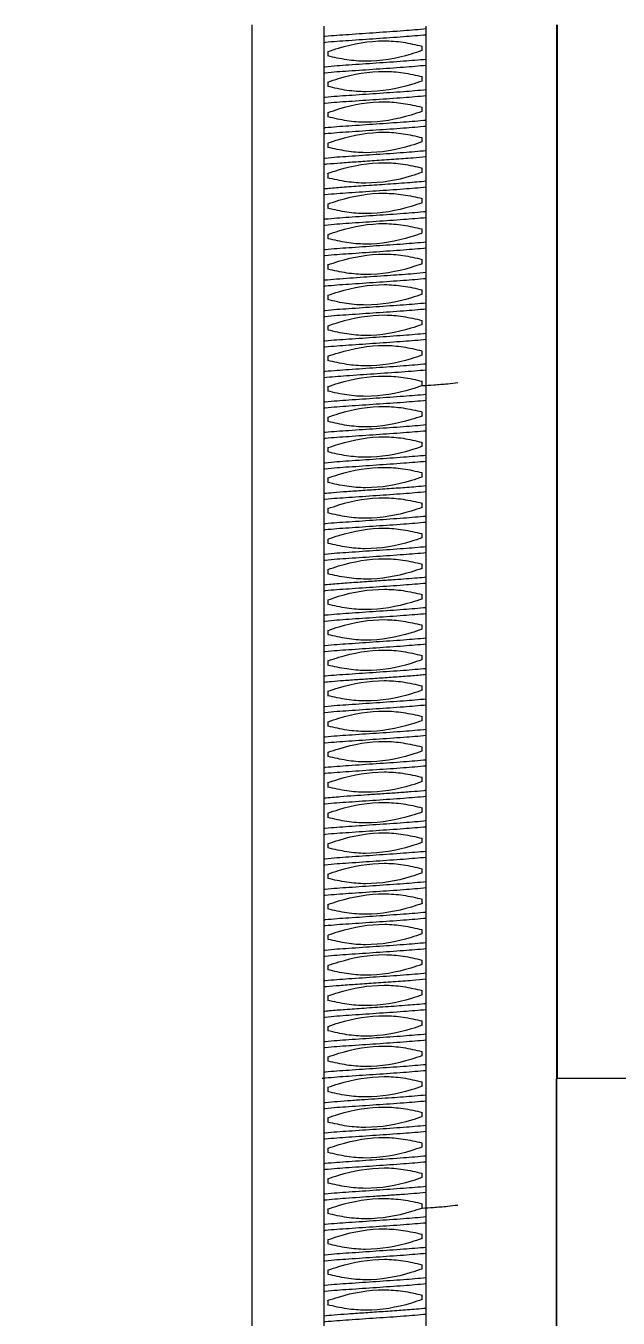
# Model space of a CAD drawing. Header units: millimetres. Extents: x 2 to 1187, y 2 to 839.
# Drawn here: x 563.92 to 573.65, y 242.75 to 263.96 of the extents above; entities that cross this region are included whole.
import ezdxf

# ---------------------------------------------------------------- set-up
doc = ezdxf.new("R2010")
doc.units = ezdxf.units.MM

msp = doc.modelspace()

# ---------------------------------------------------------------- hatches: boundary and pattern name
h = msp.add_hatch()
h.set_pattern_fill('ANSI31', color=256, scale=0.3)
h.paths.add_polyline_path([(600.3858, 723.2245), (600.3858, 724.6149), (599.1608, 724.6149, 0.4142136), (598.8858, 724.3399), (598.8858, 719.8899, 0.4142136), (599.1608, 719.6149), (600.3858, 719.6149), (600.3858, 721.0053, -0.4449663)])
h.paths.add_polyline_path([(648.8858, 724.3399, 0.4142136), (648.6108, 724.6149), (647.8858, 724.6149), (647.3858, 724.6149), (647.3858, 723.2245, -0.4449663), (647.3858, 721.0053), (647.3858, 719.6149), (648.6108, 719.6149, 0.4142136), (648.8858, 719.8899)])
h.paths.add_polyline_path([(648.8858, 681.5899, 0.4142136), (648.6108, 681.8649), (647.3858, 681.8649), (647.3858, 680.4745, -0.4449663), (647.3858, 678.2553), (647.3858, 676.8649), (648.6108, 676.8649, 0.4142136), (648.8858, 677.1399)])
h.paths.add_polyline_path([(600.3858, 678.2553, -0.4449663), (600.3858, 680.4745), (600.3858, 681.8649), (599.1608, 681.8649, 0.4142136), (598.8858, 681.5899), (598.8858, 677.1399, 0.4142136), (599.1608, 676.8649), (600.1358, 676.8649), (600.3858, 676.8649)])
h.paths.add_polyline_path([(204.0979, 197.9237, 0.4142136), (203.8229, 198.1987), (203.0979, 198.1987), (202.5979, 198.1987), (202.5979, 196.8084, -0.2124421), (203.0916, 195.6987, -0.2124421), (202.5979, 194.5891), (202.5979, 193.1987), (203.8229, 193.1987, 0.4142136), (204.0979, 193.4737)])
h.paths.add_polyline_path([(155.5979, 198.1987), (154.3729, 198.1987, 0.4142136), (154.0979, 197.9237), (154.0979, 193.4737, 0.4142136), (154.3729, 193.1987), (155.5979, 193.1987), (155.5979, 194.5891, -0.2124421), (155.1041, 195.6987, -0.2124421), (155.5979, 196.8084)])
h.paths.add_polyline_path([(155.5979, 154.0584), (155.5979, 155.4487), (154.3729, 155.4487, 0.4142136), (154.0979, 155.1737), (154.0979, 150.7237, 0.4142136), (154.3729, 150.4487), (155.3479, 150.4487), (155.5979, 150.4487), (155.5979, 151.8391, -0.4449663)])
h.paths.add_polyline_path([(204.0979, 155.1737, 0.4142136), (203.8229, 155.4487), (202.5979, 155.4487), (202.5979, 154.0584, -0.2124421), (203.0916, 152.9487, -0.2124421), (202.5979, 151.8391), (202.5979, 150.4487), (203.8229, 150.4487, 0.4142136), (204.0979, 150.7237)])
h = msp.add_hatch()
h.set_pattern_fill('ANSI31', color=256, scale=0.3, angle=90)
h.paths.add_polyline_path([(159.0979, 197.9237, 0.4142136), (158.8229, 198.1987), (157.5979, 198.1987), (157.5979, 196.8084, -0.2124421), (158.0916, 195.6987, -0.2124421), (157.5979, 194.5891), (157.5979, 193.1987), (158.8229, 193.1987, 0.4142136), (159.0979, 193.4737)])
h.paths.add_polyline_path([(200.5979, 196.8084), (200.5979, 198.1987), (199.3729, 198.1987, 0.4142136), (199.0979, 197.9237), (199.0979, 193.4737, 0.4142136), (199.3729, 193.1987), (200.3479, 193.1987), (200.5979, 193.1987), (200.5979, 194.5891, -0.4449663)])
h.paths.add_polyline_path([(157.5979, 154.0584), (157.5979, 155.4487), (158.8229, 155.4487), (159.0979, 155.4487), (159.0979, 150.4487), (158.8229, 150.4487), (157.5979, 150.4487), (157.5979, 151.8391, 0.4449663)])
h.paths.add_polyline_path([(200.5979, 154.0584), (200.5979, 155.4487), (199.3729, 155.4487, 0.4142136), (199.0979, 155.1737), (199.0979, 150.7237, 0.4142136), (199.3729, 150.4487), (200.5979, 150.4487), (200.5979, 151.8391, -0.4449663)])
h.paths.add_polyline_path([(603.8858, 724.3399, 0.4142136), (603.6108, 724.6149), (602.3858, 724.6149), (602.3858, 723.2245, -0.4449663), (602.3858, 721.0053), (602.3858, 719.6149), (603.6108, 719.6149, 0.4142136), (603.8858, 719.8899)])
h.paths.add_polyline_path([(645.3858, 724.6149), (644.1608, 724.6149, 0.4142136), (643.8858, 724.3399), (643.8858, 719.8899, 0.4142136), (644.1608, 719.6149), (645.1358, 719.6149), (645.3858, 719.6149), (645.3858, 721.0053, -0.4449663), (645.3858, 723.2245)])
h.paths.add_polyline_path([(645.3858, 680.4745), (645.3858, 681.8649), (644.1608, 681.8649, 0.4142136), (643.8858, 681.5899), (643.8858, 677.1399, 0.4142136), (644.1608, 676.8649), (645.3858, 676.8649), (645.3858, 678.2553, -0.4449663)])
h.paths.add_polyline_path([(603.8858, 681.5899, 0.4142136), (603.6108, 681.8649), (602.6358, 681.8649), (602.3858, 681.8649), (602.3858, 680.4745, -0.4449663), (602.3858, 678.2553), (602.3858, 676.8649), (603.6108, 676.8649, 0.4142136), (603.8858, 677.1399)])

# ---------------------------------------------------------------- linework, layer by layer
at = {"color": 7, "linetype": 'Continuous', "lineweight": 25}
for p, q in [((567.6348, 263.9833), (567.6348, 236.9833)), ((568.8158, 263.9583), (568.8158, 236.9833)), ((570.498, 236.9833), (570.498, 263.9583)), ((572.6376, 263.9833), (572.6376, 236.9833)), ((572.6569, 246.6833), (572.6569, 263.9833)), ((568.8827, 263.5408), (568.8827, 263.4695)), ((570.431, 263.5583), (570.431, 263.6296)), ((568.8827, 263.041), (568.8827, 262.9688)), ((570.431, 263.0577), (570.431, 263.1297)), ((570.431, 262.5583), (570.431, 262.6297)), ((568.8827, 262.5409), (568.8827, 262.4696)), ((568.8827, 262.0409), (568.8827, 261.9696)), ((570.431, 262.0583), (570.431, 262.1296)), ((570.431, 261.5584), (570.431, 261.6296)), ((568.8827, 261.5409), (568.8827, 261.4697)), ((570.431, 261.0582), (570.431, 261.1298)), ((568.8827, 261.0411), (568.8827, 260.9695)), ((568.8827, 260.5409), (568.8827, 260.4696)), ((570.431, 260.5583), (570.431, 260.6296)), ((570.431, 260.0584), (570.431, 260.1294)), ((568.8827, 260.0407), (568.8827, 259.9697)), ((568.8827, 259.5411), (568.8827, 259.469)), ((570.431, 259.5579), (570.431, 259.6297)), ((568.8827, 259.0409), (568.8827, 258.9696)), ((570.431, 259.0583), (570.431, 259.1297)), ((570.431, 258.5583), (570.431, 258.6296)), ((568.8827, 258.5409), (568.8827, 258.4695)), ((568.8827, 258.041), (568.8827, 257.9697)), ((570.431, 258.0583), (570.431, 258.1296)), ((568.8827, 257.5409), (568.8827, 257.4696)), ((570.431, 257.5583), (570.431, 257.6296)), ((570.431, 257.0583), (570.431, 257.1296)), ((568.8827, 257.0409), (568.8827, 256.9696)), ((568.8827, 256.5408), (568.8827, 256.4697)), ((570.431, 256.5584), (570.431, 256.6295)), ((568.8827, 256.0411), (568.8827, 255.9694)), ((570.431, 256.0582), (570.431, 256.1298)), ((570.431, 255.5583), (570.431, 255.6296)), ((568.8827, 255.5409), (568.8827, 255.4696)), ((568.8827, 255.0407), (568.8827, 254.9697)), ((570.431, 255.0583), (570.431, 255.1295)), ((570.431, 254.5578), (570.431, 254.6297)), ((568.8827, 254.5411), (568.8827, 254.4689)), ((570.431, 254.0583), (570.431, 254.1297)), ((568.8827, 254.0409), (568.8827, 253.9696)), ((568.8827, 253.5409), (568.8827, 253.4696)), ((570.431, 253.5583), (570.431, 253.6296)), ((570.431, 253.0583), (570.431, 253.1296)), ((568.8827, 253.0409), (568.8827, 252.9696)), ((568.8827, 252.5411), (568.8827, 252.4696)), ((570.431, 252.5583), (570.431, 252.6298)), ((568.8827, 252.0409), (568.8827, 251.9696)), ((570.431, 252.0583), (570.431, 252.1296)), ((570.431, 251.5584), (570.431, 251.6295)), ((568.8827, 251.5407), (568.8827, 251.4697)), ((568.8827, 251.0411), (568.8827, 250.9693)), ((570.431, 251.0581), (570.431, 251.1298)), ((568.8827, 250.5409), (568.8827, 250.4696)), ((570.431, 250.5584), (570.431, 250.6297)), ((570.431, 250.0583), (570.431, 250.1296)), ((568.8827, 250.0408), (568.8827, 249.9695)), ((568.8827, 249.541), (568.8827, 249.4688)), ((570.431, 249.5577), (570.431, 249.6297)), ((568.8827, 249.0409), (568.8827, 248.9696)), ((570.431, 249.0583), (570.431, 249.1297)), ((570.431, 248.5583), (570.431, 248.6296)), ((568.8827, 248.5409), (568.8827, 248.4696)), ((568.8827, 248.0409), (568.8827, 247.9697)), ((570.431, 248.0584), (570.431, 248.1296)), ((570.431, 247.5582), (570.431, 247.6298)), ((568.8827, 247.5411), (568.8827, 247.4695)), ((570.431, 247.0583), (570.431, 247.1296)), ((568.8827, 247.0409), (568.8827, 246.9696)), ((568.8827, 246.5407), (568.8827, 246.4697)), ((570.431, 246.5584), (570.431, 246.6294)), ((572.6376, 233.9833), (572.6376, 246.6833)), ((576.772, 246.6833), (572.6376, 246.6833)), ((570.431, 246.0579), (570.431, 246.1297)), ((568.8827, 246.0411), (568.8827, 245.969)), ((568.8827, 245.5409), (568.8827, 245.4696)), ((570.431, 245.5583), (570.431, 245.6297)), ((568.8827, 245.0409), (568.8827, 244.9696)), ((570.431, 245.0583), (570.431, 245.1296)), ((570.431, 244.5583), (570.431, 244.6296)), ((568.8827, 244.541), (568.8827, 244.4697)), ((568.8827, 244.0409), (568.8827, 243.9696)), ((570.431, 244.0583), (570.431, 244.1296)), ((568.8827, 243.5409), (568.8827, 243.4696)), ((570.431, 243.5583), (570.431, 243.6296)), ((570.431, 243.0584), (570.431, 243.1295)), ((568.8827, 243.0408), (568.8827, 242.9697))]:
    msp.add_line(p, q, dxfattribs=at)
for points, knots in [([(570.498, 263.9124), (570.3743, 263.9018), (570.1011, 263.8782), (569.6766, 263.851), (569.2475, 263.8197), (568.9596, 263.8025), (568.8235, 263.7861), (568.8158, 263.7851)], [0, 0, 0, 0, 0.22085, 0.4876084, 0.7562433, 0.9860881, 1, 1, 1, 1]), ([(570.498, 263.8136), (570.3747, 263.803), (570.102, 263.7795), (569.6779, 263.7523), (569.2487, 263.721), (568.9603, 263.7037), (568.8238, 263.6873), (568.8158, 263.6863)], [0, 0, 0, 0, 0.2200352, 0.4867755, 0.7555163, 0.9855546, 1, 1, 1, 1]), ([(568.8806, 263.5408), (568.9401, 263.5607), (569.2393, 263.6605), (569.659, 263.7365), (570.1222, 263.7025), (570.3263, 263.6542), (570.4299, 263.6296)], [0, 0, 0, 0, 0.1193934, 0.6010076, 0.797457, 1, 1, 1, 1]), ([(570.4293, 263.5583), (570.3701, 263.5379), (570.0714, 263.4351), (569.6503, 263.363), (569.1883, 263.4002), (568.9847, 263.4462), (568.8813, 263.4696)], [0, 0, 0, 0, 0.1195305, 0.6024872, 0.798142, 1, 1, 1, 1]), ([(570.498, 263.4123), (570.3747, 263.4017), (570.1019, 263.3782), (569.6778, 263.351), (569.2486, 263.3197), (568.9603, 263.3024), (568.8238, 263.286), (568.8158, 263.285)], [0, 0, 0, 0, 0.2200975, 0.4868377, 0.7555607, 0.9855902, 1, 1, 1, 1]), ([(570.498, 263.3132), (570.3747, 263.3025), (570.1018, 263.2789), (569.6777, 263.2515), (569.2483, 263.2202), (568.9601, 263.2029), (568.8237, 263.1866), (568.8158, 263.1857)], [0, 0, 0, 0, 0.2201228, 0.4869446, 0.7557364, 0.9857782, 1, 1, 1, 1]), ([(570.4356, 263.0585), (570.3762, 263.0384), (570.0772, 262.9374), (569.6565, 262.8649), (569.1913, 262.8966), (568.985, 262.9448), (568.8797, 262.9694)], [0, 0, 0, 0, 0.1189359, 0.5988823, 0.7951772, 1, 1, 1, 1]), ([(568.8803, 263.0407), (568.9396, 263.0611), (569.2383, 263.1637), (569.6596, 263.2343), (570.1243, 263.2008), (570.3302, 263.1538), (570.4355, 263.1298)], [0, 0, 0, 0, 0.1189886, 0.5996122, 0.7953517, 1, 1, 1, 1]), ([(570.498, 262.9124), (570.3747, 262.9018), (570.1019, 262.8783), (569.6778, 262.8511), (569.2485, 262.8198), (568.9602, 262.8026), (568.8238, 262.7862), (568.8158, 262.7852)], [0, 0, 0, 0, 0.2200337, 0.486836, 0.7556303, 0.9856964, 1, 1, 1, 1]), ([(570.498, 262.8137), (570.3743, 262.803), (570.1011, 262.7795), (569.6766, 262.7523), (569.2474, 262.721), (568.9596, 262.7037), (568.8235, 262.6873), (568.8158, 262.6864)], [0, 0, 0, 0, 0.2208321, 0.4876168, 0.7562784, 0.9861325, 1, 1, 1, 1]), ([(568.887, 262.5411), (568.9463, 262.5613), (569.2451, 262.6631), (569.6655, 262.7383), (570.1253, 262.6984), (570.3269, 262.6526), (570.4287, 262.6294)], [0, 0, 0, 0, 0.1199897, 0.6046383, 0.8004416, 1, 1, 1, 1]), ([(570.498, 262.4124), (570.3743, 262.4017), (570.1011, 262.3782), (569.6766, 262.351), (569.2475, 262.3197), (568.9596, 262.3025), (568.8235, 262.2861), (568.8158, 262.2851)], [0, 0, 0, 0, 0.2208057, 0.4875992, 0.7562696, 0.9861325, 1, 1, 1, 1]), ([(570.4293, 262.5581), (570.3699, 262.5383), (570.0707, 262.4385), (569.6515, 262.36), (569.1908, 262.3984), (568.9888, 262.4458), (568.8867, 262.4697)], [0, 0, 0, 0, 0.1199017, 0.6035947, 0.7996977, 1, 1, 1, 1]), ([(570.498, 262.3136), (570.3745, 262.303), (570.1016, 262.2795), (569.6774, 262.2523), (569.2482, 262.221), (568.9601, 262.2037), (568.8237, 262.1873), (568.8158, 262.1863)], [0, 0, 0, 0, 0.22037189, 0.4871033, 0.75578201, 0.9857326, 1, 1, 1, 1]), ([(568.8837, 262.041), (568.9431, 262.0608), (569.2424, 262.1606), (569.6616, 262.2387), (570.1228, 262.2012), (570.3252, 262.1536), (570.4275, 262.1295)], [0, 0, 0, 0, 0.119809, 0.6031061, 0.7993252, 1, 1, 1, 1]), ([(570.4271, 262.0581), (570.3678, 262.0379), (570.069, 261.9358), (569.6485, 261.8613), (569.1883, 261.9007), (568.9864, 261.9466), (568.8844, 261.9697)], [0, 0, 0, 0, 0.1199154, 0.604319, 0.8001099, 1, 1, 1, 1]), ([(570.498, 261.9124), (570.3745, 261.9017), (570.1015, 261.8782), (569.6773, 261.851), (569.2481, 261.8197), (568.96, 261.8024), (568.8237, 261.786), (568.8158, 261.7851)], [0, 0, 0, 0, 0.22046067, 0.48718331, 0.75585325, 0.98578626, 1, 1, 1, 1]), ([(570.498, 261.8141), (570.4261, 261.8074), (570.2495, 261.791), (569.9658, 261.7712), (569.6543, 261.75), (569.3604, 261.7303), (569.1022, 261.7113), (568.9249, 261.6977), (568.8348, 261.6885), (568.8158, 261.6865)], [0, 0, 0, 0, 0.1284331, 0.3153319, 0.5056168, 0.683694, 0.8390441, 0.9659757, 1, 1, 1, 1]), ([(570.4341, 261.5585), (570.3749, 261.5382), (570.0761, 261.4357), (569.6549, 261.365), (569.1899, 261.398), (568.9837, 261.4452), (568.8782, 261.4694)], [0, 0, 0, 0, 0.1189356, 0.5992388, 0.7950813, 1, 1, 1, 1]), ([(568.8783, 261.5407), (568.9377, 261.5608), (569.2366, 261.6623), (569.6575, 261.7341), (570.1228, 261.7022), (570.3292, 261.6543), (570.4346, 261.6298)], [0, 0, 0, 0, 0.1189051, 0.5988035, 0.7949923, 1, 1, 1, 1]), ([(570.498, 261.4124), (570.3949, 261.4034), (570.1695, 261.3835), (569.8247, 261.3602), (569.4785, 261.337), (569.1704, 261.3151), (568.9542, 261.299), (568.8429, 261.2878), (568.8158, 261.285)], [0, 0, 0, 0, 0.18402215, 0.40233595, 0.61450959, 0.80110459, 0.95158399, 1, 1, 1, 1]), ([(570.498, 261.3136), (570.3743, 261.303), (570.1012, 261.2794), (569.6767, 261.2522), (569.2474, 261.2209), (568.9596, 261.2036), (568.8235, 261.1873), (568.8158, 261.1863)], [0, 0, 0, 0, 0.2207004, 0.4875562, 0.7562887, 0.9861949, 1, 1, 1, 1]), ([(568.8852, 261.0409), (568.9444, 261.0613), (569.2431, 261.164), (569.6641, 261.2366), (570.1256, 261.1987), (570.3287, 261.1528), (570.4317, 261.1296)], [0, 0, 0, 0, 0.1196343, 0.60303028, 0.79872685, 1, 1, 1, 1]), ([(570.498, 260.9125), (570.3744, 260.9019), (570.1013, 260.8784), (569.6769, 260.8512), (569.2476, 260.8199), (568.9597, 260.8027), (568.8235, 260.7863), (568.8158, 260.7853)], [0, 0, 0, 0, 0.2205999, 0.4874463, 0.7561881, 0.9861143, 1, 1, 1, 1]), ([(570.4324, 261.0583), (570.3729, 261.0385), (570.0737, 260.9387), (569.6542, 260.8621), (569.1915, 260.8969), (568.9878, 260.9451), (568.8846, 260.9696)], [0, 0, 0, 0, 0.1195098, 0.6015705, 0.7979793, 1, 1, 1, 1]), ([(570.498, 260.8137), (570.3743, 260.803), (570.1012, 260.7795), (569.6769, 260.7523), (569.2478, 260.721), (568.9598, 260.7037), (568.8236, 260.6873), (568.8158, 260.6864)], [0, 0, 0, 0, 0.2206994, 0.48744, 0.7560747, 0.9859457, 1, 1, 1, 1]), ([(568.8863, 260.5411), (568.9457, 260.561), (569.2448, 260.6613), (569.664, 260.7397), (570.1237, 260.6998), (570.3249, 260.653), (570.4265, 260.6294)], [0, 0, 0, 0, 0.1200775, 0.6046489, 0.800442, 1, 1, 1, 1]), ([(570.4265, 260.5581), (570.3671, 260.538), (570.0682, 260.4369), (569.6484, 260.3599), (569.1891, 260.4004), (568.988, 260.4465), (568.8866, 260.4698)], [0, 0, 0, 0, 0.1201149, 0.6050944, 0.8008311, 1, 1, 1, 1]), ([(570.498, 260.4124), (570.3743, 260.4017), (570.1012, 260.3782), (569.6768, 260.351), (569.2477, 260.3197), (568.9598, 260.3025), (568.8236, 260.2861), (568.8158, 260.2851)], [0, 0, 0, 0, 0.2207523, 0.487493, 0.7561278, 0.9859901, 1, 1, 1, 1]), ([(570.498, 260.3137), (570.3748, 260.3031), (570.1022, 260.2796), (569.6782, 260.2524), (569.2489, 260.2212), (568.9605, 260.2039), (568.8239, 260.1874), (568.8158, 260.1865)], [0, 0, 0, 0, 0.219856, 0.4865873, 0.7553457, 0.9854296, 1, 1, 1, 1]), ([(568.879, 260.0408), (568.9384, 260.0607), (569.2375, 260.1609), (569.6576, 260.2352), (570.1221, 260.2029), (570.3274, 260.1544), (570.4319, 260.1297)], [0, 0, 0, 0, 0.1191336, 0.5997439, 0.7961902, 1, 1, 1, 1]), ([(570.498, 259.913), (570.4302, 259.9065), (570.2355, 259.8881), (569.8924, 259.8648), (569.5417, 259.841), (569.2457, 259.8207), (569.0324, 259.8043), (568.8901, 259.7934), (568.8203, 259.7858), (568.8158, 259.7853)], [0, 0, 0, 0, 0.1211459, 0.3477242, 0.6114289, 0.7462567, 0.8752931, 0.9918449, 1, 1, 1, 1]), ([(570.4313, 260.0584), (570.372, 260.0379), (570.0734, 259.935), (569.6521, 259.864), (569.1887, 259.8995), (568.9838, 259.9458), (568.8794, 259.9695)], [0, 0, 0, 0, 0.11924672, 0.60104097, 0.79665294, 1, 1, 1, 1]), ([(570.498, 259.8135), (570.3745, 259.8028), (570.1016, 259.7792), (569.6773, 259.752), (569.2479, 259.7207), (568.9599, 259.7035), (568.8236, 259.6871), (568.8158, 259.6861)], [0, 0, 0, 0, 0.2203481, 0.4871955, 0.7559709, 0.9859638, 1, 1, 1, 1]), ([(568.8823, 259.5408), (568.9415, 259.5612), (569.2402, 259.6641), (569.6615, 259.735), (570.125, 259.6998), (570.33, 259.6534), (570.4345, 259.6297)], [0, 0, 0, 0, 0.1192061, 0.6008786, 0.7964839, 1, 1, 1, 1]), ([(570.435, 259.5584), (570.3755, 259.5385), (570.0764, 259.4382), (569.6562, 259.3641), (569.1917, 259.3963), (568.9862, 259.4448), (568.8816, 259.4695)], [0, 0, 0, 0, 0.1191128, 0.5996197, 0.7960636, 1, 1, 1, 1]), ([(570.498, 259.4124), (570.3746, 259.4018), (570.1017, 259.3784), (569.6774, 259.3512), (569.2481, 259.3199), (568.96, 259.3027), (568.8237, 259.2862), (568.8158, 259.2853)], [0, 0, 0, 0, 0.2202546, 0.4870831, 0.7558691, 0.9858744, 1, 1, 1, 1]), ([(570.498, 259.3137), (570.3743, 259.303), (570.101, 259.2795), (569.6766, 259.2523), (569.2475, 259.221), (568.9596, 259.2037), (568.8235, 259.1873), (568.8158, 259.1864)], [0, 0, 0, 0, 0.22085877, 0.48761686, 0.75626088, 0.98609688, 1, 1, 1, 1]), ([(568.8873, 259.0411), (568.9466, 259.0612), (569.2456, 259.1624), (569.6654, 259.2392), (570.1247, 259.1987), (570.3258, 259.1526), (570.4273, 259.1294)], [0, 0, 0, 0, 0.1201155, 0.6050778, 0.8008219, 1, 1, 1, 1]), ([(570.4277, 259.0581), (570.3683, 259.0382), (570.0692, 258.938), (569.6499, 258.8595), (569.1902, 258.8993), (568.9889, 258.9461), (568.8873, 258.9698)], [0, 0, 0, 0, 0.12006741, 0.60456324, 0.80037982, 1, 1, 1, 1]), ([(570.498, 258.9124), (570.3743, 258.9017), (570.101, 258.8782), (569.6766, 258.851), (569.2474, 258.8197), (568.9596, 258.8024), (568.8235, 258.7861), (568.8158, 258.7851)], [0, 0, 0, 0, 0.22085887, 0.4876347, 0.75627884, 0.98611493, 1, 1, 1, 1]), ([(570.498, 258.8136), (570.3747, 258.803), (570.1019, 258.7795), (569.6778, 258.7523), (569.2485, 258.721), (568.9603, 258.7037), (568.8238, 258.6873), (568.8158, 258.6863)], [0, 0, 0, 0, 0.22014191, 0.4868733, 0.75559605, 0.98560825, 1, 1, 1, 1]), ([(568.8816, 258.5409), (568.9411, 258.5607), (569.2403, 258.6604), (569.6598, 258.7373), (570.1223, 258.7022), (570.3258, 258.654), (570.429, 258.6296)], [0, 0, 0, 0, 0.1195426, 0.6017317, 0.7981345, 1, 1, 1, 1]), ([(570.498, 258.4123), (570.3746, 258.4017), (570.1018, 258.3782), (569.6777, 258.351), (569.2484, 258.3197), (568.9602, 258.3024), (568.8238, 258.286), (568.8158, 258.2851)], [0, 0, 0, 0, 0.2202127, 0.4869441, 0.7556492, 0.9856438, 1, 1, 1, 1]), ([(570.4284, 258.5582), (570.3692, 258.5379), (570.0705, 258.4353), (569.6495, 258.3625), (569.1882, 258.4005), (568.9852, 258.4464), (568.8823, 258.4696)], [0, 0, 0, 0, 0.1196686, 0.6031866, 0.7988908, 1, 1, 1, 1]), ([(570.498, 258.3136), (570.496, 258.3134), (570.4328, 258.3065), (570.2995, 258.2962), (570.015, 258.2741), (569.6412, 258.2492), (569.2134, 258.2211), (568.9394, 258.1976), (568.8158, 258.187)], [0, 0, 0, 0, 0.0034915, 0.1131342, 0.237774, 0.5108983, 0.7793649, 1, 1, 1, 1]), ([(568.8794, 258.0407), (568.9387, 258.061), (569.2375, 258.1633), (569.6587, 258.2341), (570.1238, 258.2013), (570.33, 258.154), (570.4355, 258.1298)], [0, 0, 0, 0, 0.11892398, 0.5991498, 0.79502667, 1, 1, 1, 1]), ([(570.4354, 258.0585), (570.376, 258.0383), (570.0771, 257.9368), (569.6562, 257.8651), (569.1909, 257.897), (568.9845, 257.9449), (568.879, 257.9694)], [0, 0, 0, 0, 0.1189017, 0.5987997, 0.7949627, 1, 1, 1, 1]), ([(570.4326, 258.0584), (570.4959, 258.0626), (570.6359, 258.072), (570.8318, 258.0863), (570.9638, 258.1024), (571.0195, 258.1091)], [0, 0, 0, 0, 0.3229792, 0.7144172, 1, 1, 1, 1]), ([(570.498, 257.9123), (570.3748, 257.9017), (570.102, 257.8783), (569.678, 257.8511), (569.2486, 257.8198), (568.9603, 257.8025), (568.8238, 257.7861), (568.8158, 257.7851)], [0, 0, 0, 0, 0.21994615, 0.48673927, 0.7555423, 0.98561696, 1, 1, 1, 1]), ([(570.498, 257.8137), (570.3743, 257.803), (570.1011, 257.7795), (569.6766, 257.7523), (569.2475, 257.721), (568.9596, 257.7037), (568.8235, 257.6873), (568.8158, 257.6864)], [0, 0, 0, 0, 0.22077941, 0.48758182, 0.75626106, 0.9861237, 1, 1, 1, 1]), ([(570.4303, 257.5582), (570.3708, 257.5384), (570.0716, 257.4386), (569.6523, 257.3606), (569.1911, 257.3978), (568.9886, 257.4456), (568.8861, 257.4697)], [0, 0, 0, 0, 0.1197796, 0.6029531, 0.7992063, 1, 1, 1, 1]), ([(568.8865, 257.541), (568.9458, 257.5613), (569.2446, 257.6635), (569.6652, 257.7377), (570.1255, 257.6984), (570.3275, 257.6526), (570.4296, 257.6295)], [0, 0, 0, 0, 0.1198872, 0.6041999, 0.7999935, 1, 1, 1, 1]), ([(570.498, 257.4124), (570.3743, 257.4017), (570.1012, 257.3782), (569.6767, 257.351), (569.2475, 257.3197), (568.9596, 257.3025), (568.8235, 257.2861), (568.8158, 257.2851)], [0, 0, 0, 0, 0.220735, 0.4875462, 0.7562342, 0.9861144, 1, 1, 1, 1]), ([(570.498, 257.3136), (570.3745, 257.303), (570.1015, 257.2795), (569.6772, 257.2523), (569.2481, 257.221), (568.96, 257.2037), (568.8237, 257.1873), (568.8158, 257.1864)], [0, 0, 0, 0, 0.2204959, 0.4872276, 0.7558887, 0.9858126, 1, 1, 1, 1]), ([(568.8847, 257.041), (568.9441, 257.0609), (569.2433, 257.1607), (569.6625, 257.2392), (570.123, 257.2007), (570.3249, 257.1534), (570.4269, 257.1294)], [0, 0, 0, 0, 0.1199208, 0.6037268, 0.7997979, 1, 1, 1, 1]), ([(570.498, 256.9124), (570.3744, 256.9017), (570.1014, 256.8782), (569.6771, 256.851), (569.2479, 256.8197), (568.9599, 256.8024), (568.8237, 256.786), (568.8158, 256.7851)], [0, 0, 0, 0, 0.2205755, 0.4873072, 0.7559595, 0.985857, 1, 1, 1, 1]), ([(570.4267, 257.0581), (570.3674, 257.0379), (570.0685, 256.9361), (569.6483, 256.8608), (569.1885, 256.9007), (568.987, 256.9466), (568.8853, 256.9698)], [0, 0, 0, 0, 0.1200107, 0.6047186, 0.8005182, 1, 1, 1, 1]), ([(570.498, 256.8137), (570.3748, 256.8031), (570.1022, 256.7796), (569.6782, 256.7524), (569.2489, 256.7212), (568.9605, 256.7039), (568.8239, 256.6875), (568.8158, 256.6865)], [0, 0, 0, 0, 0.2198298, 0.4865874, 0.7553725, 0.9854658, 1, 1, 1, 1]), ([(568.8782, 256.5407), (568.9376, 256.5607), (569.2366, 256.6617), (569.6572, 256.7343), (570.1224, 256.7026), (570.3286, 256.6544), (570.4338, 256.6298)], [0, 0, 0, 0, 0.1189482, 0.598931, 0.7952487, 1, 1, 1, 1]), ([(570.4333, 256.5585), (570.374, 256.5381), (570.0753, 256.4354), (569.654, 256.3648), (569.1894, 256.3985), (568.9835, 256.4454), (568.8783, 256.4694)], [0, 0, 0, 0, 0.1190151, 0.5997448, 0.7954559, 1, 1, 1, 1]), ([(570.498, 256.4129), (570.4416, 256.4075), (570.2898, 256.3929), (570.0381, 256.375), (569.7468, 256.3548), (569.464, 256.3359), (569.2066, 256.3178), (568.9935, 256.3018), (568.8676, 256.2901), (568.8158, 256.2853)], [0, 0, 0, 0, 0.1006962, 0.2711393, 0.4487139, 0.6200131, 0.7750799, 0.9075395, 1, 1, 1, 1]), ([(570.498, 256.3136), (570.3744, 256.3029), (570.1013, 256.2793), (569.6768, 256.2521), (569.2475, 256.2208), (568.9596, 256.2036), (568.8235, 256.1872), (568.8158, 256.1863)], [0, 0, 0, 0, 0.2206037, 0.4874685, 0.7562271, 0.9861593, 1, 1, 1, 1]), ([(570.4334, 256.0583), (570.3739, 256.0385), (570.0747, 255.9386), (569.655, 255.8628), (569.1916, 255.8966), (568.9873, 255.945), (568.8836, 255.9695)], [0, 0, 0, 0, 0.11936205, 0.60084754, 0.79730406, 1, 1, 1, 1]), ([(568.8842, 256.0409), (568.9435, 256.0613), (569.2422, 256.1641), (569.6633, 256.236), (570.1255, 256.199), (570.3292, 256.153), (570.4327, 256.1296)], [0, 0, 0, 0, 0.1194921, 0.6023235, 0.7979675, 1, 1, 1, 1]), ([(570.498, 255.9125), (570.3745, 255.9018), (570.1014, 255.8784), (569.6771, 255.8512), (569.2478, 255.8199), (568.9598, 255.8027), (568.8236, 255.7863), (568.8158, 255.7853)], [0, 0, 0, 0, 0.2204759, 0.4873044, 0.7560553, 0.9860168, 1, 1, 1, 1]), ([(570.498, 255.8137), (570.3743, 255.803), (570.1011, 255.7795), (569.6767, 255.7523), (569.2476, 255.721), (568.9597, 255.7037), (568.8236, 255.6873), (568.8158, 255.6864)], [0, 0, 0, 0, 0.2207791, 0.4875195, 0.7561546, 0.9860081, 1, 1, 1, 1]), ([(568.8868, 255.5411), (568.9462, 255.5611), (569.2452, 255.6616), (569.6646, 255.7397), (570.124, 255.6993), (570.3251, 255.6528), (570.4265, 255.6294)], [0, 0, 0, 0, 0.1201196, 0.6049383, 0.8006748, 1, 1, 1, 1]), ([(570.498, 255.4124), (570.3743, 255.4017), (570.1011, 255.3782), (569.6767, 255.351), (569.2476, 255.3197), (568.9597, 255.3024), (568.8236, 255.2861), (568.8158, 255.2851)], [0, 0, 0, 0, 0.22081469, 0.48756388, 0.75619901, 0.98604374, 1, 1, 1, 1]), ([(570.4267, 255.5581), (570.3673, 255.5381), (570.0683, 255.4373), (569.6488, 255.3596), (569.1895, 255.4001), (568.9885, 255.4464), (568.8871, 255.4698)], [0, 0, 0, 0, 0.1201338, 0.60507, 0.8007884, 1, 1, 1, 1]), ([(570.498, 255.3136), (570.3748, 255.3031), (570.1021, 255.2796), (569.6781, 255.2524), (569.2489, 255.2212), (568.9605, 255.2038), (568.8239, 255.1874), (568.8158, 255.1865)], [0, 0, 0, 0, 0.2199184, 0.4866408, 0.7553907, 0.985457, 1, 1, 1, 1]), ([(568.8797, 255.0408), (568.9392, 255.0607), (569.2383, 255.1607), (569.6582, 255.2358), (570.1221, 255.2028), (570.3268, 255.1543), (570.4309, 255.1297)], [0, 0, 0, 0, 0.1192611, 0.6003532, 0.7968127, 1, 1, 1, 1]), ([(570.4302, 255.0583), (570.371, 255.0379), (570.0723, 254.935), (569.6511, 254.8636), (569.1884, 254.8999), (568.9842, 254.946), (568.8803, 254.9695)], [0, 0, 0, 0, 0.119381, 0.6017763, 0.7973982, 1, 1, 1, 1]), ([(570.498, 254.9129), (570.451, 254.9083), (570.2812, 254.8918), (570.0313, 254.8746), (569.7397, 254.8543), (569.4777, 254.8369), (569.2047, 254.8175), (568.9824, 254.8016), (568.8539, 254.7886), (568.8158, 254.7847)], [0, 0, 0, 0, 0.08402145, 0.30330446, 0.44525258, 0.60377058, 0.77032104, 0.93188767, 1, 1, 1, 1]), ([(570.498, 254.8133), (570.3746, 254.8026), (570.1017, 254.7789), (569.6775, 254.7516), (569.2481, 254.7203), (568.96, 254.703), (568.8237, 254.6867), (568.8158, 254.6858)], [0, 0, 0, 0, 0.2202285, 0.48705899, 0.75585068, 0.98586693, 1, 1, 1, 1]), ([(570.4354, 254.5585), (570.376, 254.5385), (570.077, 254.4378), (569.6565, 254.3646), (569.1915, 254.3964), (568.9856, 254.4448), (568.8806, 254.4694)], [0, 0, 0, 0, 0.1189963, 0.5991584, 0.7955455, 1, 1, 1, 1]), ([(568.8813, 254.5407), (568.9405, 254.5612), (569.2392, 254.664), (569.6605, 254.7346), (570.1247, 254.7003), (570.3302, 254.6536), (570.4352, 254.6298)], [0, 0, 0, 0, 0.11908, 0.6001838, 0.7958363, 1, 1, 1, 1]), ([(570.498, 254.4124), (570.3747, 254.4018), (570.1018, 254.3783), (569.6776, 254.3512), (569.2483, 254.3199), (568.9601, 254.3026), (568.8237, 254.2862), (568.8158, 254.2852)], [0, 0, 0, 0, 0.22013116, 0.48695074, 0.7557453, 0.98578566, 1, 1, 1, 1]), ([(570.498, 254.3137), (570.3743, 254.303), (570.101, 254.2795), (569.6766, 254.2523), (569.2474, 254.2209), (568.9596, 254.2038), (568.8235, 254.1873), (568.8158, 254.1864)], [0, 0, 0, 0, 0.2208588, 0.4876346, 0.7562783, 0.9861232, 1, 1, 1, 1]), ([(568.8872, 254.0411), (568.9466, 254.0612), (569.2455, 254.1628), (569.6655, 254.2387), (570.1251, 254.1985), (570.3264, 254.1526), (570.4279, 254.1294)], [0, 0, 0, 0, 0.1200609, 0.6049231, 0.8007044, 1, 1, 1, 1]), ([(570.498, 253.9124), (570.3743, 253.9017), (570.101, 253.8782), (569.6766, 253.851), (569.2474, 253.8197), (568.9596, 253.8025), (568.8235, 253.7861), (568.8158, 253.7851)], [0, 0, 0, 0, 0.2208413, 0.487626, 0.7562787, 0.9861325, 1, 1, 1, 1]), ([(570.4284, 254.0581), (570.369, 254.0382), (570.0699, 253.9383), (569.6507, 253.8597), (569.1905, 253.8988), (568.9889, 253.946), (568.8871, 253.9698)], [0, 0, 0, 0, 0.1199962, 0.6041213, 0.8000546, 1, 1, 1, 1]), ([(570.498, 253.8136), (570.3746, 253.803), (570.1017, 253.7795), (569.6776, 253.7523), (569.2484, 253.721), (568.9602, 253.7037), (568.8238, 253.6873), (568.8158, 253.6863)], [0, 0, 0, 0, 0.2202567, 0.4869884, 0.7556847, 0.9856702, 1, 1, 1, 1]), ([(568.8827, 253.541), (568.9422, 253.5608), (569.2414, 253.6604), (569.6607, 253.7381), (570.1225, 253.7017), (570.3254, 253.6538), (570.4282, 253.6295)], [0, 0, 0, 0, 0.1196845, 0.6024428, 0.7987734, 1, 1, 1, 1]), ([(570.4277, 253.5582), (570.3684, 253.5379), (570.0697, 253.4355), (569.6489, 253.3619), (569.1882, 253.4007), (568.9858, 253.4465), (568.8834, 253.4697)], [0, 0, 0, 0, 0.1198097, 0.6038096, 0.7995709, 1, 1, 1, 1]), ([(570.498, 253.4123), (570.3745, 253.4017), (570.1016, 253.3782), (569.6775, 253.351), (569.2483, 253.3197), (568.9601, 253.3024), (568.8238, 253.286), (568.8158, 253.2851)], [0, 0, 0, 0, 0.2203363, 0.487068, 0.7557555, 0.9857145, 1, 1, 1, 1]), ([(570.498, 253.3142), (570.4651, 253.3108), (570.3511, 253.2994), (570.1492, 253.2845), (569.8918, 253.266), (569.6307, 253.2485), (569.3801, 253.2316), (569.1513, 253.2149), (568.9655, 253.2015), (568.8573, 253.19), (568.8158, 253.1855)], [0, 0, 0, 0, 0.0588442, 0.2036146, 0.3599262, 0.5178216, 0.6688687, 0.8064344, 0.9258186, 1, 1, 1, 1]), ([(568.8788, 253.0407), (568.9381, 253.0609), (569.2369, 253.1628), (569.6579, 253.2341), (570.1232, 253.2018), (570.3297, 253.1542), (570.4352, 253.1298)], [0, 0, 0, 0, 0.1188888, 0.5988706, 0.7949038, 1, 1, 1, 1]), ([(570.498, 252.9123), (570.3748, 252.9017), (570.1021, 252.8782), (569.6781, 252.851), (569.2488, 252.8198), (568.9604, 252.8025), (568.8238, 252.786), (568.8158, 252.7851)], [0, 0, 0, 0, 0.2198845, 0.4866513, 0.7554539, 0.9855458, 1, 1, 1, 1]), ([(570.4348, 253.0585), (570.3755, 253.0382), (570.0767, 252.9362), (569.6556, 252.8651), (569.1904, 252.8975), (568.984, 252.9451), (568.8785, 252.9694)], [0, 0, 0, 0, 0.1188959, 0.5989219, 0.7949178, 1, 1, 1, 1]), ([(570.498, 252.8136), (570.3743, 252.803), (570.1011, 252.7795), (569.6766, 252.7523), (569.2473, 252.7209), (568.9595, 252.7038), (568.8235, 252.6873), (568.8158, 252.6864)], [0, 0, 0, 0, 0.2207792, 0.4876261, 0.7563496, 0.98623, 1, 1, 1, 1]), ([(568.8859, 252.541), (568.9452, 252.5613), (569.2439, 252.6637), (569.6647, 252.7371), (570.1256, 252.6986), (570.3281, 252.6527), (570.4307, 252.6295)], [0, 0, 0, 0, 0.1197622, 0.603645, 0.7994026, 1, 1, 1, 1]), ([(570.4314, 252.5582), (570.3719, 252.5384), (570.0727, 252.4387), (569.6533, 252.3613), (569.1913, 252.3973), (568.9882, 252.4453), (568.8854, 252.4696)], [0, 0, 0, 0, 0.1196455, 0.6022523, 0.7986065, 1, 1, 1, 1]), ([(570.498, 252.4125), (570.3743, 252.4019), (570.1012, 252.3784), (569.6767, 252.3512), (569.2475, 252.3199), (568.9596, 252.3026), (568.8235, 252.2863), (568.8158, 252.2853)], [0, 0, 0, 0, 0.2206886, 0.4875262, 0.7562418, 0.9861505, 1, 1, 1, 1]), ([(570.498, 252.3136), (570.3744, 252.303), (570.1013, 252.2795), (569.677, 252.2523), (569.2479, 252.221), (568.9599, 252.2037), (568.8237, 252.1873), (568.8158, 252.1864)], [0, 0, 0, 0, 0.220611, 0.4873425, 0.7559951, 0.9858838, 1, 1, 1, 1]), ([(568.8856, 252.0411), (568.945, 252.0609), (569.2441, 252.161), (569.6633, 252.2396), (570.1233, 252.2002), (570.3248, 252.1532), (570.4266, 252.1294)], [0, 0, 0, 0, 0.12001605, 0.60425418, 0.80014649, 1, 1, 1, 1]), ([(570.4265, 252.0581), (570.3672, 252.0379), (570.0683, 251.9365), (569.6483, 251.8603), (569.1888, 251.9006), (568.9876, 251.9466), (568.886, 251.9698)], [0, 0, 0, 0, 0.1200782, 0.604986, 0.8007472, 1, 1, 1, 1]), ([(570.498, 251.9124), (570.3744, 251.9017), (570.1013, 251.8782), (569.6769, 251.851), (569.2478, 251.8197), (568.9598, 251.8024), (568.8236, 251.786), (568.8158, 251.7851)], [0, 0, 0, 0, 0.220673, 0.4874133, 0.7560483, 0.9859282, 1, 1, 1, 1]), ([(570.498, 251.8136), (570.3748, 251.8031), (570.1022, 251.7796), (569.6782, 251.7524), (569.2489, 251.7212), (568.9605, 251.7039), (568.8239, 251.6874), (568.8158, 251.6865)], [0, 0, 0, 0, 0.2198474, 0.4865962, 0.7553813, 0.9854745, 1, 1, 1, 1]), ([(568.8785, 251.5407), (568.9378, 251.5607), (569.2369, 251.6613), (569.6573, 251.7347), (570.1222, 251.7028), (570.328, 251.6544), (570.4329, 251.6297)], [0, 0, 0, 0, 0.1190206, 0.5992687, 0.7956715, 1, 1, 1, 1]), ([(570.498, 251.4125), (570.4848, 251.4111), (570.4029, 251.4025), (570.2443, 251.3903), (570.0183, 251.3733), (569.7801, 251.3571), (569.4694, 251.336), (569.1476, 251.315), (568.9072, 251.2929), (568.8158, 251.2845)], [0, 0, 0, 0, 0.0236821, 0.1462663, 0.2828957, 0.4266211, 0.5707739, 0.8367739, 1, 1, 1, 1]), ([(570.4323, 251.5584), (570.373, 251.538), (570.0743, 251.4351), (569.653, 251.3645), (569.189, 251.399), (568.9836, 251.4456), (568.8788, 251.4694)], [0, 0, 0, 0, 0.1191147, 0.60036255, 0.79599655, 1, 1, 1, 1]), ([(570.498, 251.3135), (570.3745, 251.3029), (570.1014, 251.2793), (569.6771, 251.252), (569.2477, 251.2207), (568.9597, 251.2035), (568.8236, 251.1871), (568.8158, 251.1862)], [0, 0, 0, 0, 0.2204717, 0.4873279, 0.756095, 0.9860618, 1, 1, 1, 1]), ([(568.8833, 251.0408), (568.9425, 251.0613), (569.2412, 251.1642), (569.6624, 251.2355), (570.1253, 251.1994), (570.3297, 251.1532), (570.4337, 251.1297)], [0, 0, 0, 0, 0.1193419, 0.6015776, 0.7971864, 1, 1, 1, 1]), ([(570.4343, 251.0584), (570.3748, 251.0385), (570.0757, 250.9384), (569.6557, 250.8635), (569.1917, 250.8963), (568.9868, 250.9448), (568.8826, 250.9695)], [0, 0, 0, 0, 0.1192311, 0.600179, 0.7966499, 1, 1, 1, 1]), ([(570.498, 250.9124), (570.3745, 250.9018), (570.1015, 250.8784), (569.6772, 250.8512), (569.2479, 250.8199), (568.9598, 250.8027), (568.8236, 250.7863), (568.8158, 250.7853)], [0, 0, 0, 0, 0.2203695, 0.487216, 0.7559933, 0.9859724, 1, 1, 1, 1]), ([(570.498, 250.8137), (570.3743, 250.803), (570.1011, 250.7795), (569.6766, 250.7523), (569.2475, 250.721), (568.9597, 250.7037), (568.8236, 250.6873), (568.8158, 250.6864)], [0, 0, 0, 0, 0.2208324, 0.4875817, 0.7562166, 0.9860618, 1, 1, 1, 1]), ([(568.8872, 250.5411), (568.9465, 250.5611), (569.2455, 250.662), (569.6651, 250.7395), (570.1244, 250.699), (570.3254, 250.6527), (570.4268, 250.6294)], [0, 0, 0, 0, 0.1201311, 0.6050813, 0.8008079, 1, 1, 1, 1]), ([(570.4271, 250.5581), (570.3677, 250.5381), (570.0686, 250.4376), (569.6493, 250.3595), (569.1899, 250.3997), (568.9888, 250.4463), (568.8873, 250.4698)], [0, 0, 0, 0, 0.1201121, 0.6048753, 0.8006142, 1, 1, 1, 1]), ([(570.498, 250.4124), (570.3743, 250.4017), (570.1011, 250.3782), (569.6766, 250.351), (569.2475, 250.3197), (568.9596, 250.3025), (568.8235, 250.2861), (568.8158, 250.2851)], [0, 0, 0, 0, 0.22085, 0.4876081, 0.756243, 0.9860881, 1, 1, 1, 1]), ([(570.498, 250.3136), (570.3747, 250.303), (570.102, 250.2795), (569.6779, 250.2523), (569.2487, 250.221), (568.9603, 250.2037), (568.8238, 250.1873), (568.8158, 250.1863)], [0, 0, 0, 0, 0.2200352, 0.4867758, 0.7555163, 0.9855546, 1, 1, 1, 1]), ([(568.8807, 250.0408), (568.9401, 250.0607), (569.2393, 250.1605), (569.659, 250.2366), (570.1222, 250.2025), (570.3263, 250.1542), (570.4299, 250.1296)], [0, 0, 0, 0, 0.1193999, 0.6010414, 0.7974838, 1, 1, 1, 1]), ([(570.498, 249.9123), (570.3747, 249.9017), (570.1019, 249.8782), (569.6778, 249.851), (569.2486, 249.8197), (568.9603, 249.8024), (568.8238, 249.786), (568.8158, 249.785)], [0, 0, 0, 0, 0.220106, 0.4868378, 0.7555695, 0.9855902, 1, 1, 1, 1]), ([(570.4293, 250.0583), (570.37, 250.0379), (570.0713, 249.9351), (569.6502, 249.863), (569.1883, 249.9002), (568.9847, 249.9462), (568.8813, 249.9696)], [0, 0, 0, 0, 0.1195292, 0.6025177, 0.7981763, 1, 1, 1, 1]), ([(570.498, 249.8132), (570.3747, 249.8025), (570.1019, 249.7788), (569.6777, 249.7515), (569.2483, 249.7202), (568.9601, 249.7029), (568.8237, 249.6866), (568.8158, 249.6857)], [0, 0, 0, 0, 0.2201143, 0.4869359, 0.7557361, 0.9857782, 1, 1, 1, 1]), ([(568.8803, 249.5407), (568.9395, 249.5611), (569.2382, 249.6637), (569.6595, 249.7343), (570.1242, 249.7008), (570.3302, 249.6538), (570.4355, 249.6298)], [0, 0, 0, 0, 0.1189838, 0.5995944, 0.7953371, 1, 1, 1, 1]), ([(570.4356, 249.5585), (570.3762, 249.5384), (570.0772, 249.4373), (569.6565, 249.3649), (569.1913, 249.3967), (568.985, 249.4448), (568.8797, 249.4694)], [0, 0, 0, 0, 0.1189355, 0.598882, 0.7951741, 1, 1, 1, 1]), ([(570.498, 249.4124), (570.3747, 249.4018), (570.1019, 249.3783), (569.6778, 249.3511), (569.2485, 249.3198), (568.9602, 249.3026), (568.8238, 249.2862), (568.8158, 249.2852)], [0, 0, 0, 0, 0.22002532, 0.48683644, 0.75563074, 0.98569692, 1, 1, 1, 1]), ([(570.498, 249.3137), (570.3743, 249.303), (570.1011, 249.2795), (569.6766, 249.2523), (569.2474, 249.221), (568.9596, 249.2037), (568.8235, 249.1873), (568.8158, 249.1864)], [0, 0, 0, 0, 0.22083216, 0.48761718, 0.7562787, 0.98613247, 1, 1, 1, 1]), ([(570.4293, 249.0581), (570.3699, 249.0383), (570.0707, 248.9385), (569.6515, 248.8601), (569.1908, 248.8983), (568.9888, 248.9458), (568.8867, 248.9697)], [0, 0, 0, 0, 0.1198868, 0.6035561, 0.7996767, 1, 1, 1, 1]), ([(568.887, 249.0411), (568.9463, 249.0613), (569.2451, 249.1631), (569.6655, 249.2382), (570.1253, 249.1984), (570.327, 249.1526), (570.4287, 249.1294)], [0, 0, 0, 0, 0.1199855, 0.6046159, 0.8004215, 1, 1, 1, 1]), ([(570.498, 248.9124), (570.3743, 248.9017), (570.1011, 248.8782), (569.6766, 248.851), (569.2475, 248.8197), (568.9596, 248.8025), (568.8235, 248.7861), (568.8158, 248.7851)], [0, 0, 0, 0, 0.2207969, 0.4875905, 0.7562699, 0.9861325, 1, 1, 1, 1]), ([(570.498, 248.8136), (570.3745, 248.803), (570.1016, 248.7795), (569.6774, 248.7523), (569.2482, 248.721), (568.9601, 248.7037), (568.8237, 248.6873), (568.8158, 248.6863)], [0, 0, 0, 0, 0.2203807, 0.4871121, 0.7557911, 0.9857414, 1, 1, 1, 1]), ([(568.8838, 248.541), (568.9432, 248.5608), (569.2424, 248.6606), (569.6617, 248.7387), (570.1228, 248.7012), (570.3251, 248.6536), (570.4275, 248.6295)], [0, 0, 0, 0, 0.119815, 0.60313, 0.7993389, 1, 1, 1, 1]), ([(570.498, 248.4124), (570.3745, 248.4017), (570.1015, 248.3782), (569.6773, 248.351), (569.2481, 248.3197), (568.96, 248.3024), (568.8237, 248.286), (568.8158, 248.2851)], [0, 0, 0, 0, 0.2204603, 0.4871917, 0.7558619, 0.9857857, 1, 1, 1, 1]), ([(570.4271, 248.5581), (570.3678, 248.5379), (570.069, 248.4358), (569.6485, 248.3613), (569.1883, 248.4007), (568.9864, 248.4466), (568.8844, 248.4697)], [0, 0, 0, 0, 0.1199194, 0.604337, 0.8001371, 1, 1, 1, 1]), ([(570.498, 248.3141), (570.4238, 248.3072), (570.2435, 248.2905), (569.9552, 248.2705), (569.6408, 248.2491), (569.3455, 248.2293), (569.0875, 248.2101), (568.9152, 248.1969), (568.8303, 248.1881), (568.8158, 248.1866)], [0, 0, 0, 0, 0.13256135, 0.32185727, 0.51392973, 0.69287675, 0.84811709, 0.97408386, 1, 1, 1, 1]), ([(568.8783, 248.0407), (568.9377, 248.0608), (569.2366, 248.1622), (569.6574, 248.2341), (570.1228, 248.2022), (570.3292, 248.1543), (570.4346, 248.1298)], [0, 0, 0, 0, 0.11890328, 0.59880772, 0.79499768, 1, 1, 1, 1]), ([(570.4341, 248.0585), (570.3748, 248.0382), (570.0761, 247.9357), (569.6548, 247.865), (569.1899, 247.898), (568.9837, 247.9452), (568.8782, 247.9694)], [0, 0, 0, 0, 0.1189394, 0.5992603, 0.7950885, 1, 1, 1, 1]), ([(570.498, 247.9125), (570.3972, 247.9036), (570.1754, 247.8839), (569.835, 247.8609), (569.491, 247.8379), (569.1837, 247.8161), (568.963, 247.7997), (568.8471, 247.7882), (568.8158, 247.785)], [0, 0, 0, 0, 0.1798959, 0.395963, 0.606675, 0.792877, 0.9439498, 1, 1, 1, 1]), ([(570.498, 247.8136), (570.3743, 247.8029), (570.1012, 247.7794), (569.6767, 247.7522), (569.2474, 247.7209), (568.9596, 247.7036), (568.8235, 247.6873), (568.8158, 247.6863)], [0, 0, 0, 0, 0.2206916, 0.4875473, 0.7562884, 0.9861949, 1, 1, 1, 1]), ([(570.4324, 247.5583), (570.373, 247.5385), (570.0738, 247.4387), (569.6542, 247.3621), (569.1915, 247.3969), (568.9878, 247.4451), (568.8845, 247.4696)], [0, 0, 0, 0, 0.1195031, 0.6015267, 0.7979516, 1, 1, 1, 1]), ([(568.8851, 247.5409), (568.9444, 247.5613), (569.2431, 247.664), (569.6641, 247.7365), (570.1256, 247.6987), (570.3287, 247.6528), (570.4317, 247.6296)], [0, 0, 0, 0, 0.1196253, 0.6029995, 0.7986921, 1, 1, 1, 1]), ([(570.498, 247.4125), (570.3744, 247.4018), (570.1013, 247.3784), (569.6769, 247.3512), (569.2476, 247.3199), (568.9597, 247.3027), (568.8235, 247.2863), (568.8158, 247.2853)], [0, 0, 0, 0, 0.2205996, 0.4874374, 0.7561793, 0.9861148, 1, 1, 1, 1]), ([(570.498, 247.3137), (570.3743, 247.303), (570.1012, 247.2795), (569.6769, 247.2523), (569.2477, 247.221), (568.9598, 247.2037), (568.8236, 247.1873), (568.8158, 247.1864)], [0, 0, 0, 0, 0.2207083, 0.4874487, 0.7560835, 0.985955, 1, 1, 1, 1]), ([(568.8863, 247.0411), (568.9457, 247.061), (569.2448, 247.1613), (569.664, 247.2397), (570.1237, 247.1997), (570.3249, 247.153), (570.4265, 247.1294)], [0, 0, 0, 0, 0.1200813, 0.6046704, 0.8004493, 1, 1, 1, 1]), ([(570.498, 246.9124), (570.3743, 246.9017), (570.1012, 246.8782), (569.6768, 246.851), (569.2477, 246.8197), (568.9598, 246.8024), (568.8236, 246.7861), (568.8158, 246.7851)], [0, 0, 0, 0, 0.2207615, 0.4875019, 0.7561367, 0.9859906, 1, 1, 1, 1]), ([(570.4265, 247.0581), (570.3672, 247.038), (570.0682, 246.9369), (569.6485, 246.8599), (569.1891, 246.9004), (568.9881, 246.9465), (568.8867, 246.9698)], [0, 0, 0, 0, 0.1201236, 0.6050999, 0.8008385, 1, 1, 1, 1]), ([(570.498, 246.8137), (570.3748, 246.8031), (570.1022, 246.7796), (569.6782, 246.7524), (569.2489, 246.7213), (568.9516, 246.703), (568.8062, 246.6854), (568.7892, 246.6833)], [0, 0, 0, 0, 0.21642397, 0.47899068, 0.74355357, 0.97004539, 1, 1, 1, 1]), ([(568.879, 246.5408), (568.9384, 246.5607), (569.2375, 246.6609), (569.6577, 246.7352), (570.1221, 246.7029), (570.3274, 246.6544), (570.4319, 246.6297)], [0, 0, 0, 0, 0.119139, 0.5997716, 0.796218, 1, 1, 1, 1]), ([(570.4312, 246.5584), (570.372, 246.5379), (570.0733, 246.435), (569.652, 246.364), (569.1887, 246.3995), (568.9839, 246.4458), (568.8795, 246.4695)], [0, 0, 0, 0, 0.11925248, 0.60106929, 0.79668201, 1, 1, 1, 1]), ([(570.498, 246.413), (570.4347, 246.4069), (570.2466, 246.389), (569.9106, 246.3661), (569.562, 246.3424), (569.2652, 246.3221), (569.0492, 246.3056), (568.9002, 246.2942), (568.8248, 246.2862), (568.8158, 246.2852)], [0, 0, 0, 0, 0.1130918, 0.3360096, 0.5987482, 0.7343861, 0.8650717, 0.9839161, 1, 1, 1, 1]), ([(570.498, 246.3135), (570.3745, 246.3028), (570.1016, 246.2792), (569.6773, 246.252), (569.2479, 246.2207), (568.9599, 246.2035), (568.8236, 246.1871), (568.8158, 246.1861)], [0, 0, 0, 0, 0.22033926, 0.4871865, 0.75597101, 0.98596381, 1, 1, 1, 1]), ([(568.8822, 246.0408), (568.9415, 246.0612), (569.2401, 246.1641), (569.6614, 246.235), (570.125, 246.1998), (570.33, 246.1534), (570.4345, 246.1297)], [0, 0, 0, 0, 0.11920839, 0.60084445, 0.79645649, 1, 1, 1, 1]), ([(570.498, 245.9124), (570.3746, 245.9018), (570.1017, 245.8784), (569.6774, 245.8512), (569.2481, 245.8199), (568.96, 245.8027), (568.8237, 245.7862), (568.8158, 245.7853)], [0, 0, 0, 0, 0.2202461, 0.4870747, 0.7558603, 0.9858744, 1, 1, 1, 1]), ([(570.435, 246.0584), (570.3756, 246.0385), (570.0765, 245.9382), (569.6563, 245.8641), (569.1917, 245.8963), (568.9862, 245.9448), (568.8815, 245.9694)], [0, 0, 0, 0, 0.1191089, 0.5995926, 0.7960368, 1, 1, 1, 1]), ([(570.498, 245.8137), (570.3743, 245.803), (570.101, 245.7795), (569.6766, 245.7523), (569.2475, 245.721), (568.9596, 245.7037), (568.8235, 245.6873), (568.8158, 245.6864)], [0, 0, 0, 0, 0.2208588, 0.4876172, 0.7562609, 0.9860969, 1, 1, 1, 1]), ([(568.8873, 245.5411), (568.9466, 245.5612), (569.2456, 245.6624), (569.6654, 245.7391), (570.1248, 245.6987), (570.3259, 245.6526), (570.4273, 245.6294)], [0, 0, 0, 0, 0.12010579, 0.60507592, 0.80081619, 1, 1, 1, 1]), ([(570.4277, 245.5581), (570.3683, 245.5382), (570.0692, 245.438), (569.65, 245.3595), (569.1902, 245.3993), (568.9889, 245.4461), (568.8873, 245.4698)], [0, 0, 0, 0, 0.1200704, 0.6045492, 0.8003576, 1, 1, 1, 1]), ([(570.498, 245.4124), (570.3743, 245.4018), (570.101, 245.3782), (569.6766, 245.351), (569.2474, 245.3197), (568.9596, 245.3024), (568.8235, 245.2861), (568.8158, 245.2851)], [0, 0, 0, 0, 0.2208589, 0.487635, 0.7562788, 0.9861149, 1, 1, 1, 1]), ([(570.498, 245.3136), (570.3747, 245.303), (570.1019, 245.2795), (569.6778, 245.2523), (569.2485, 245.221), (568.9603, 245.2037), (568.8238, 245.1873), (568.8158, 245.1863)], [0, 0, 0, 0, 0.2201416, 0.4868731, 0.7555963, 0.9856082, 1, 1, 1, 1]), ([(568.8817, 245.0409), (568.9411, 245.0607), (569.2404, 245.1604), (569.6599, 245.2373), (570.1223, 245.2021), (570.3258, 245.154), (570.4289, 245.1296)], [0, 0, 0, 0, 0.11954929, 0.60176611, 0.79817149, 1, 1, 1, 1]), ([(570.4284, 245.0582), (570.3691, 245.0379), (570.0704, 244.9353), (569.6495, 244.8624), (569.1882, 244.9005), (568.9852, 244.9464), (568.8824, 244.9696)], [0, 0, 0, 0, 0.1196765, 0.6032116, 0.7989275, 1, 1, 1, 1]), ([(570.498, 244.9123), (570.3746, 244.9017), (570.1018, 244.8782), (569.6776, 244.851), (569.2484, 244.8197), (568.9602, 244.8024), (568.8238, 244.786), (568.8158, 244.7851)], [0, 0, 0, 0, 0.2202215, 0.4869529, 0.7556584, 0.9856438, 1, 1, 1, 1]), ([(570.498, 244.8136), (570.4947, 244.8133), (570.4293, 244.8062), (570.293, 244.7957), (570.084, 244.7795), (569.859, 244.764), (569.5542, 244.7433), (569.2055, 244.7206), (568.9355, 244.6972), (568.8158, 244.6868)], [0, 0, 0, 0, 0.005854, 0.1170169, 0.2430789, 0.3786325, 0.5180322, 0.78634, 1, 1, 1, 1]), ([(568.8794, 244.5407), (568.9387, 244.561), (569.2374, 244.6633), (569.6587, 244.7341), (570.1237, 244.7013), (570.33, 244.654), (570.4355, 244.6298)], [0, 0, 0, 0, 0.1189202, 0.5991284, 0.7950102, 1, 1, 1, 1]), ([(570.4326, 244.5584), (570.494, 244.5625), (570.6332, 244.5718), (570.8292, 244.5861), (570.963, 244.6023), (571.0195, 244.6091)], [0, 0, 0, 0, 0.3134798, 0.7104954, 1, 1, 1, 1]), ([(570.498, 244.4123), (570.3748, 244.4017), (570.102, 244.3783), (569.678, 244.3511), (569.2486, 244.3198), (568.9603, 244.3025), (568.8238, 244.2861), (568.8158, 244.2851)], [0, 0, 0, 0, 0.21994607, 0.4867394, 0.75553323, 0.98561697, 1, 1, 1, 1]), ([(570.4353, 244.5585), (570.376, 244.5383), (570.0771, 244.4368), (569.6562, 244.3651), (569.1909, 244.3971), (568.9844, 244.4449), (568.879, 244.4694)], [0, 0, 0, 0, 0.1189024, 0.5988042, 0.7949567, 1, 1, 1, 1]), ([(570.498, 244.3137), (570.3743, 244.303), (570.1011, 244.2795), (569.6766, 244.2523), (569.2475, 244.221), (568.9596, 244.2037), (568.8235, 244.1873), (568.8158, 244.1864)], [0, 0, 0, 0, 0.2207793, 0.4875817, 0.756252, 0.9861237, 1, 1, 1, 1]), ([(568.8865, 244.041), (568.9458, 244.0613), (569.2446, 244.1635), (569.6652, 244.2377), (570.1255, 244.1984), (570.3276, 244.1526), (570.4297, 244.1295)], [0, 0, 0, 0, 0.1198843, 0.6041778, 0.7999729, 1, 1, 1, 1]), ([(570.4303, 244.0582), (570.3709, 244.0384), (570.0717, 243.9387), (569.6524, 243.8606), (569.1911, 243.8978), (568.9885, 243.9455), (568.8861, 243.9697)], [0, 0, 0, 0, 0.1197805, 0.6029178, 0.7991774, 1, 1, 1, 1]), ([(570.498, 243.9124), (570.3743, 243.9017), (570.1012, 243.8782), (569.6767, 243.851), (569.2475, 243.8197), (568.9596, 243.8024), (568.8235, 243.7861), (568.8158, 243.7851)], [0, 0, 0, 0, 0.220735, 0.4875375, 0.7562255, 0.9861149, 1, 1, 1, 1]), ([(570.498, 243.8136), (570.3744, 243.803), (570.1015, 243.7795), (569.6772, 243.7523), (569.248, 243.721), (568.96, 243.7037), (568.8237, 243.6873), (568.8158, 243.6863)], [0, 0, 0, 0, 0.2205047, 0.4872361, 0.7558972, 0.9858126, 1, 1, 1, 1]), ([(568.8847, 243.541), (568.9442, 243.5609), (569.2433, 243.6608), (569.6625, 243.7393), (570.123, 243.7007), (570.3249, 243.6533), (570.4269, 243.6294)], [0, 0, 0, 0, 0.1199267, 0.6037499, 0.79981, 1, 1, 1, 1]), ([(570.4267, 243.5581), (570.3674, 243.5379), (570.0685, 243.4361), (569.6483, 243.3608), (569.1885, 243.4007), (568.987, 243.4466), (568.8853, 243.4698)], [0, 0, 0, 0, 0.1200136, 0.6047311, 0.8005287, 1, 1, 1, 1]), ([(570.498, 243.4124), (570.3744, 243.4017), (570.1014, 243.3782), (569.6771, 243.351), (569.2479, 243.3197), (568.9599, 243.3024), (568.8237, 243.286), (568.8158, 243.2851)], [0, 0, 0, 0, 0.2205756, 0.4873071, 0.7559596, 0.9858575, 1, 1, 1, 1]), ([(570.498, 243.3136), (570.3748, 243.3031), (570.1022, 243.2796), (569.6782, 243.2525), (569.2489, 243.2212), (568.9605, 243.2039), (568.8239, 243.1875), (568.8158, 243.1865)], [0, 0, 0, 0, 0.21982952, 0.48658722, 0.75537275, 0.98546575, 1, 1, 1, 1]), ([(568.8782, 243.0407), (568.9376, 243.0607), (569.2366, 243.1617), (569.6572, 243.2344), (570.1224, 243.2026), (570.3286, 243.1544), (570.4338, 243.1298)], [0, 0, 0, 0, 0.118951, 0.5989436, 0.7952682, 1, 1, 1, 1]), ([(570.498, 242.9129), (570.4437, 242.9076), (570.2952, 242.8933), (570.0479, 242.8757), (569.7593, 242.8556), (569.4783, 242.8368), (569.2212, 242.8188), (569.0032, 242.8026), (568.8722, 242.7906), (568.8158, 242.7854)], [0, 0, 0, 0, 0.0969927, 0.2651996, 0.4409971, 0.6112606, 0.766148, 0.8992219, 1, 1, 1, 1]), ([(570.4332, 243.0584), (570.3739, 243.0381), (570.0753, 242.9354), (569.6539, 242.8648), (569.1894, 242.8986), (568.9835, 242.9454), (568.8783, 242.9694)], [0, 0, 0, 0, 0.1190199, 0.599768, 0.7954782, 1, 1, 1, 1]), ([(570.498, 242.8136), (570.3744, 242.8029), (570.1013, 242.7793), (569.6768, 242.7521), (569.2475, 242.7208), (568.9596, 242.7036), (568.8235, 242.6872), (568.8158, 242.6863)], [0, 0, 0, 0, 0.22059514, 0.48745983, 0.75622716, 0.98615933, 1, 1, 1, 1])]:
    msp.add_open_spline(points, degree=3, knots=knots, dxfattribs=at)

doc.saveas('drawing.dxf')
